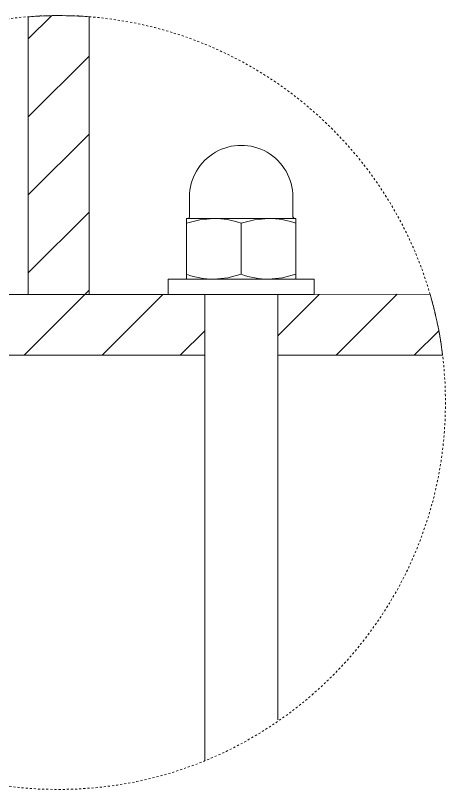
# Model space of a CAD drawing. Header units: inches. Extents: x -4 to 181, y -4 to 117.
# Drawn here: x 60.11 to 80.98, y -4.11 to 33.46 of the extents above; entities that cross this region are included whole.
import ezdxf

# ---------------------------------------------------------------- set-up
doc = ezdxf.new("R2010")
doc.units = ezdxf.units.IN
doc.linetypes.add('HIDDEN', pattern=[1.905, 1.27, -0.635])
doc.layers.add('ZANO_R', color=7, linetype='Continuous', lineweight=0)
doc.layers.add('ZANO_R_przerywana', color=250, linetype='HIDDEN', lineweight=0)

msp = doc.modelspace()

# ---------------------------------------------------------------- linework, layer by layer
at = {"layer": 'ZANO_R'}
for p, q in [((60.7312, 32.32622), (61.85233, 33.44735)), ((60.7312, 33.39257), (60.7312, 19.9221)), ((63.68397, 33.39257), (63.68397, 19.9221)), ((60.7312, 28.53812), (63.68397, 31.4909)), ((60.7312, 24.75003), (63.68397, 27.7028)), ((68.55606, 24.64653), (68.55606, 23.68689)), ((73.57576, 23.68689), (73.57576, 24.64653)), ((60.7312, 20.96193), (63.68397, 23.91471)), ((68.40841, 23.3757), (68.40841, 23.61306)), ((69.73715, 23.61306), (68.40841, 23.61306)), ((68.40841, 23.3757), (69.0594, 23.54792)), ((68.40841, 23.3757), (68.40841, 20.89765)), ((69.0594, 23.54792), (69.73715, 23.61306)), ((72.39465, 23.61306), (69.73715, 23.61306)), ((71.06591, 23.3757), (71.71689, 23.54792)), ((71.06591, 23.3757), (71.06591, 20.89765)), ((71.71689, 23.54792), (72.39465, 23.61306)), ((73.72341, 23.61306), (72.39465, 23.61306)), ((73.72341, 23.3757), (73.72341, 23.61306)), ((73.72341, 23.3757), (73.72341, 20.89765)), ((67.52257, 20.66029), (67.52257, 19.9221)), ((74.60923, 20.66029), (67.52257, 20.66029)), ((68.40841, 20.66029), (68.40841, 20.89765)), ((70.41491, 20.72544), (69.73715, 20.66029)), ((71.06591, 20.89765), (70.41491, 20.72544)), ((73.0724, 20.72544), (72.39465, 20.66029)), ((73.72341, 20.89765), (73.0724, 20.72544)), ((73.72341, 20.66029), (73.72341, 20.89765)), ((74.60923, 19.9221), (74.60923, 20.66029)), ((55.12093, 19.9221), (69.29424, 19.9221)), ((60.52668, 16.96932), (63.47946, 19.9221)), ((63.68397, 19.9221), (60.7312, 19.9221)), ((63.47946, 19.9221), (63.68397, 20.12661)), ((64.31478, 16.96932), (67.26755, 19.9221)), ((74.60923, 19.9221), (67.52257, 19.9221)), ((69.29424, 19.9221), (69.29424, 16.96932)), ((69.29424, 19.9221), (69.29424, -2.70826)), ((80.23195, 19.92872), (72.83757, 19.9221)), ((74.84554, 19.92389), (72.83757, 17.91593)), ((72.83757, 16.96932), (72.83757, 19.9221)), ((72.83757, 19.9221), (72.83757, -0.72593)), ((78.63703, 19.92729), (75.67906, 16.96932)), ((68.10287, 16.96932), (69.29424, 18.16069)), ((80.65592, 18.15809), (79.46716, 16.96932)), ((69.29424, 16.96932), (55.12093, 16.96932)), ((72.83757, 16.96932), (80.84102, 16.96932))]:
    msp.add_line(p, q, dxfattribs=at)
for centre, radius, start, end in [((62.20759, 14.67678), 18.77393, 85.489588, 94.510412), ((71.06591, 24.64654), 2.50985, 359.999731, 180.000269), ((68.48222, 23.6869), 0.07384, 270.002935, 359.990235), ((73.6496, 23.6869), 0.07384, 180.009767, 269.983403), ((69.70318, 19.58498), 4.02823, 70.226957, 89.516766), ((72.36068, 19.58498), 4.02823, 70.226957, 89.516766), ((69.77116, 24.68863), 4.02848, 250.227931, 269.516264), ((72.42866, 24.68863), 4.02848, 250.227931, 269.516264), ((62.19928, 14.67678), 18.78191, 7.011071, 16.237961)]:
    msp.add_arc(centre, radius, start, end, dxfattribs=at)
at = {"layer": 'ZANO_R_przerywana', "ltscale": 0.05}
msp.add_circle((62.19928, 14.67678), 18.78191, dxfattribs=at)

doc.saveas('drawing.dxf')
